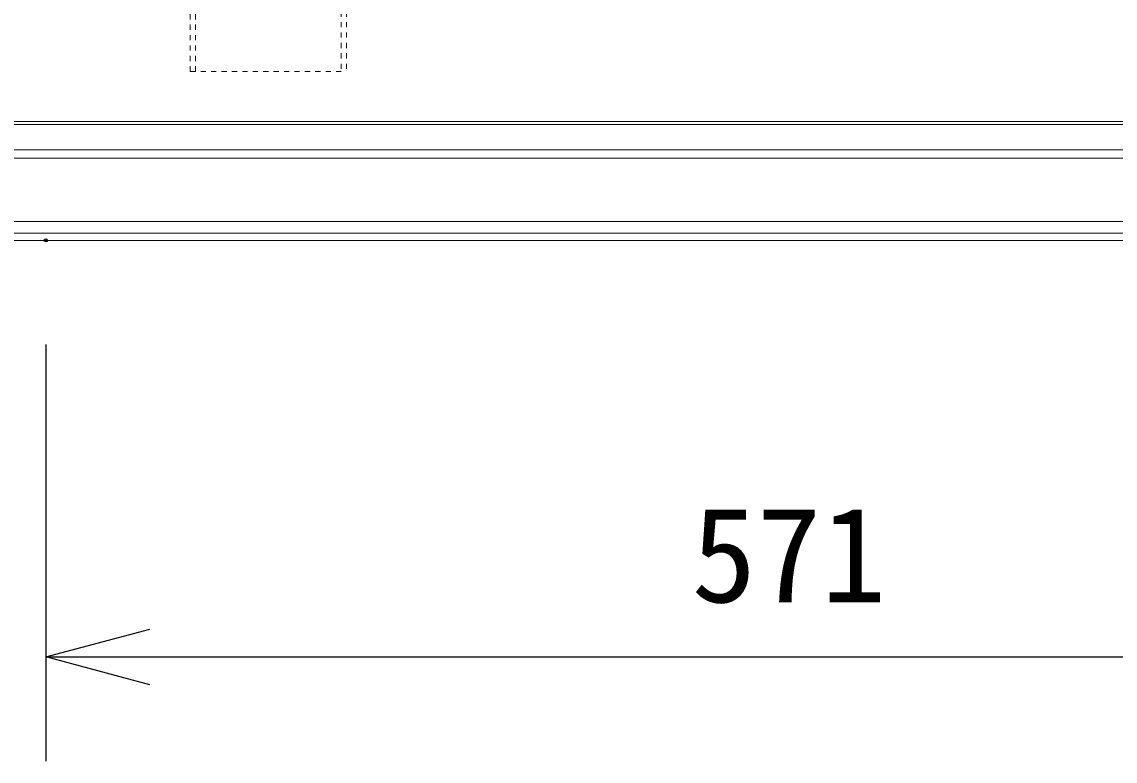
# Model space of a CAD drawing. Units: millimetres, scale not verified. Extents: x -63 to 62, y -57 to 57.
# Drawn here: x -28.91 to -7.92, y -13.42 to 0.77 of the extents above; entities that cross this region are included whole.
import ezdxf
from ezdxf.enums import TextEntityAlignment as Align

# ---------------------------------------------------------------- set-up
doc = ezdxf.new("R2010")
doc.units = ezdxf.units.MM
doc.header["$LTSCALE"] = 0.125
doc.header["$PDMODE"] = 32
doc.header["$PDSIZE"] = 0.0625
doc.linetypes.add('USER4', pattern=[1.4, 0.7, -0.7])
for name, color, linetype in [('0-0_0', 7, 'Continuous'), ('0-4_DEFPOINTS', 7, 'Continuous'), ('0-6_SUNPO', 7, 'Continuous')]:
    doc.layers.add(name, color=color, linetype=linetype)
doc.layers.add('0-5_GAIKEI', color=1, linetype='Continuous', lineweight=18)
doc.styles.add('ＭＳ ゴシック', font='')
doc.styles.get('ＭＳ ゴシック').set_extended_font_data('MS Gothic')

# ---------------------------------------------------------------- blocks, each defined once
blk = doc.blocks.new('_OPEN30')
at = {"layer": '0-0_0'}
blk.add_line((0, 0), (-1, 0), dxfattribs=at)
blk.add_lwpolyline([(-1, 0.26795), (0, 0), (-1, -0.26795)], dxfattribs=at)
blk = doc.blocks.new('D7')
at = {"layer": '0-4_DEFPOINTS'}
blk.add_point((-23.1461, 2.1088), dxfattribs=at)
at = {"layer": '0-6_SUNPO'}
for p, q in [((-23.1461, 0.1088), (-23.1461, -7.8912)), ((-21.1461, -5.8912), (3.4039, -5.8912))]:
    blk.add_line(p, q, dxfattribs=at)
at = {"layer": '0-6_SUNPO', "xscale": 2, "yscale": 2, "rotation": 180}
blk.add_blockref('_OPEN30', (-23.1461, -5.8912), dxfattribs=at)
at = {"layer": '0-6_SUNPO', "style": 'ＭＳ ゴシック'}
blk.add_text('571', height=1.833, dxfattribs=at).set_placement((-10.7461, -5.3912), align=Align.BOTTOM_LEFT)

msp = doc.modelspace()

# ---------------------------------------------------------------- linework, layer by layer
at = {"layer": '0-5_GAIKEI', "linetype": 'USER4'}
for p, q in [((-25.6775, -0.18), (-25.6775, 21.37)), ((-25.5775, -0.18), (-25.5775, 21.37)), ((-22.7775, 21.37), (-22.7775, -0.18)), ((-22.6775, 21.37), (-22.6775, -0.18)), ((-25.6775, -0.18), (-22.6775, -0.18))]:
    msp.add_line(p, q, dxfattribs=at)
at = {"layer": '0-5_GAIKEI'}
for p, q in [((-37.1579, -1.1996), (8.803, -1.1996)), ((8.7883, -1.1398), (-37.1432, -1.1398)), ((9.3618, -1.8413), (-37.7167, -1.8413)), ((9.3371, -1.6825), (-37.6921, -1.6825)), ((10.7626, -3.0601), (-39.1175, -3.0601)), ((-39.3443, -3.2869), (10.9894, -3.2869))]:
    msp.add_line(p, q, dxfattribs=at)
at = {"layer": '0-5_GAIKEI', "color": 7}
msp.add_line((11.1228, -3.4223), (-39.4777, -3.4223), dxfattribs=at)

# ---------------------------------------------------------------- block references
at = {"layer": '0-6_SUNPO'}
msp.add_blockref('D7', (-5.3064, -5.5311), dxfattribs=at)

doc.saveas('drawing.dxf')
